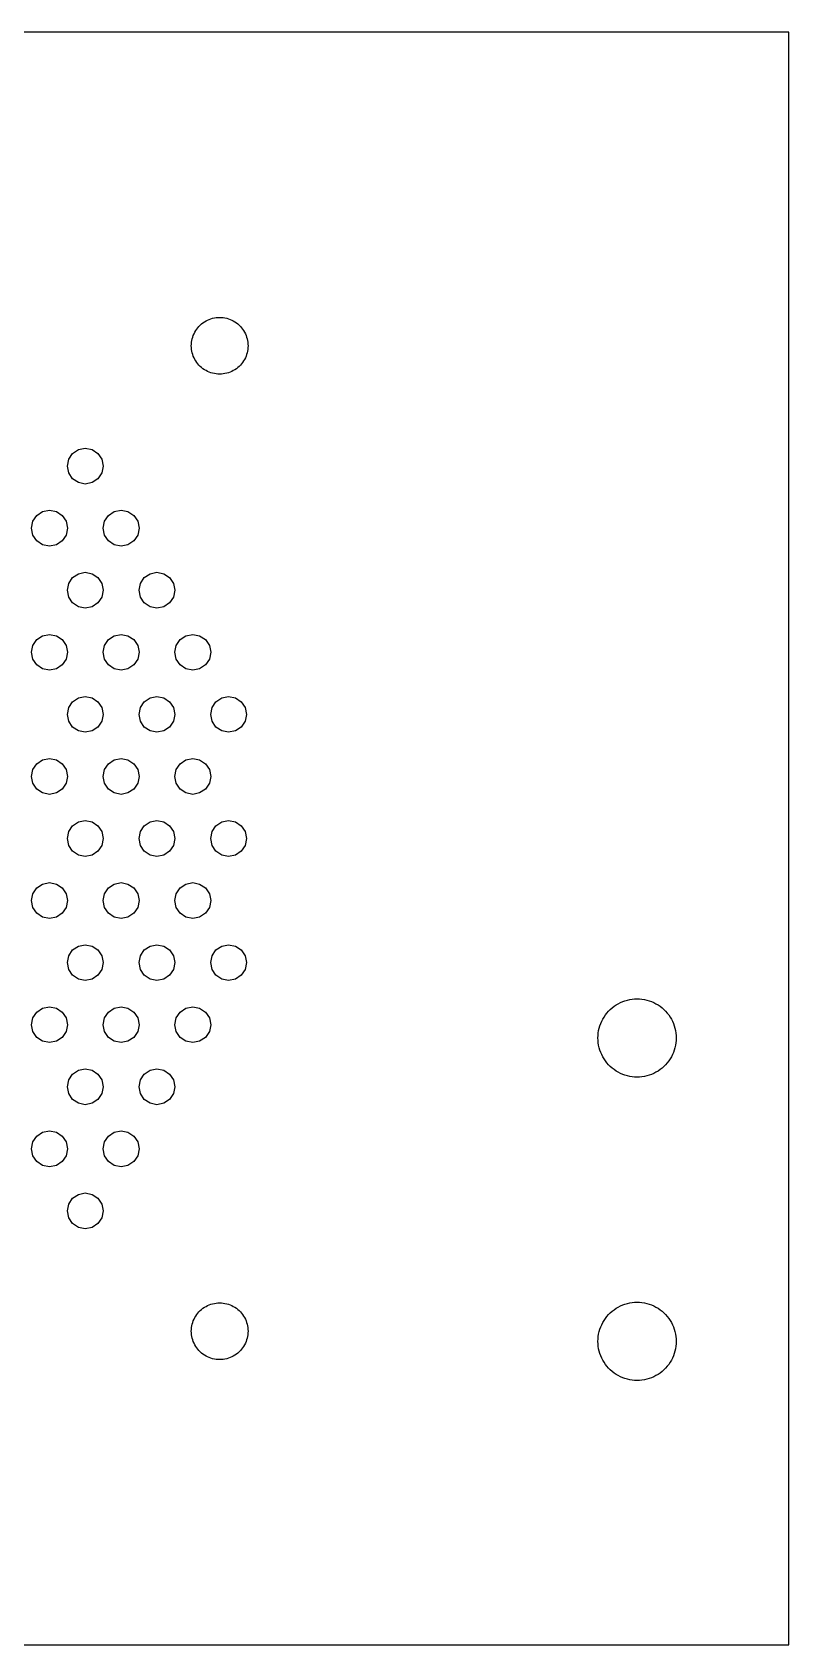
# Model space of a CAD drawing. Extents: x -89 to 272, y -68 to 68.
# Drawn here: x 208.4 to 271.7, y -67.5 to 67.5 of the extents above; entities that cross this region are included whole.
import ezdxf

# ---------------------------------------------------------------- set-up
doc = ezdxf.new("R2010")
doc.units = 0
doc.layers.get('0').update_dxf_attribs({"color": 1})

msp = doc.modelspace()

# ---------------------------------------------------------------- linework, layer by layer
at = {"color": 1}
for p, q in [((271.7, 67.5), (93.9, 67.5)), ((271.7, -67.5), (271.7, 67.5)), ((222.654, 43.1714), (222.777, 43.2553)), ((222.777, 43.2553), (222.906, 43.3312)), ((222.906, 43.3312), (223.039, 43.399)), ((223.039, 43.399), (223.176, 43.4582)), ((223.176, 43.4582), (223.316, 43.5088)), ((223.316, 43.5088), (223.459, 43.5504)), ((223.459, 43.5504), (223.605, 43.5829)), ((223.605, 43.5829), (223.752, 43.6063)), ((223.752, 43.6063), (223.901, 43.6203)), ((223.901, 43.6203), (224.05, 43.625)), ((224.05, 43.625), (224.199, 43.6203)), ((224.199, 43.6203), (224.348, 43.6063)), ((224.348, 43.6063), (224.495, 43.5829)), ((224.495, 43.5829), (224.641, 43.5504)), ((224.641, 43.5504), (224.784, 43.5088)), ((224.784, 43.5088), (224.924, 43.4582)), ((224.924, 43.4582), (225.061, 43.399)), ((225.061, 43.399), (225.194, 43.3312)), ((225.194, 43.3312), (225.323, 43.2553)), ((225.323, 43.2553), (225.446, 43.1714)), ((221.75, 41.8406), (221.791, 41.9839)), ((221.791, 41.9839), (221.842, 42.1243)), ((221.842, 42.1243), (221.901, 42.2612)), ((221.901, 42.2612), (221.969, 42.3941)), ((221.969, 42.3941), (222.045, 42.5226)), ((222.045, 42.5226), (222.129, 42.646)), ((222.129, 42.646), (222.22, 42.7639)), ((222.22, 42.7639), (222.319, 42.8758)), ((222.319, 42.8758), (222.424, 42.9813)), ((222.424, 42.9813), (222.536, 43.08)), ((222.536, 43.08), (222.654, 43.1714)), ((225.446, 43.1714), (225.564, 43.08)), ((225.564, 43.08), (225.676, 42.9813)), ((225.676, 42.9813), (225.781, 42.8758)), ((225.781, 42.8758), (225.88, 42.7639)), ((225.88, 42.7639), (225.971, 42.646)), ((225.971, 42.646), (226.055, 42.5226)), ((226.055, 42.5226), (226.131, 42.3941)), ((226.131, 42.3941), (226.199, 42.2612)), ((226.199, 42.2612), (226.258, 42.1243)), ((226.258, 42.1243), (226.309, 41.9839)), ((226.309, 41.9839), (226.35, 41.8406)), ((221.675, 41.25), (221.68, 41.3991)), ((221.68, 41.1009), (221.675, 41.25)), ((221.68, 41.3991), (221.694, 41.5477)), ((221.694, 40.9523), (221.68, 41.1009)), ((221.694, 41.5477), (221.717, 41.695)), ((221.717, 40.805), (221.694, 40.9523)), ((221.717, 41.695), (221.75, 41.8406)), ((221.75, 40.6593), (221.717, 40.805)), ((221.791, 40.5161), (221.75, 40.6593)), ((221.842, 40.3757), (221.791, 40.5161)), ((226.309, 40.5161), (226.258, 40.3757)), ((226.35, 40.6593), (226.309, 40.5161)), ((226.35, 41.8406), (226.383, 41.695)), ((226.383, 40.805), (226.35, 40.6593)), ((226.383, 41.695), (226.406, 41.5477)), ((226.406, 40.9523), (226.383, 40.805)), ((226.406, 41.5477), (226.42, 41.3991)), ((226.42, 41.1009), (226.406, 40.9523)), ((226.42, 41.3991), (226.425, 41.25)), ((226.425, 41.25), (226.42, 41.1009)), ((221.901, 40.2388), (221.842, 40.3757)), ((221.969, 40.1058), (221.901, 40.2388)), ((222.045, 39.9774), (221.969, 40.1058)), ((222.129, 39.854), (222.045, 39.9774)), ((222.22, 39.7361), (222.129, 39.854)), ((222.319, 39.6242), (222.22, 39.7361)), ((222.424, 39.5187), (222.319, 39.6242)), ((222.536, 39.42), (222.424, 39.5187)), ((222.654, 39.3286), (222.536, 39.42)), ((222.777, 39.2447), (222.654, 39.3286)), ((222.906, 39.1688), (222.777, 39.2447)), ((223.039, 39.101), (222.906, 39.1688)), ((225.194, 39.1688), (225.061, 39.101)), ((225.323, 39.2447), (225.194, 39.1688)), ((225.446, 39.3286), (225.323, 39.2447)), ((225.564, 39.42), (225.446, 39.3286)), ((225.676, 39.5187), (225.564, 39.42)), ((225.781, 39.6242), (225.676, 39.5187)), ((225.88, 39.7361), (225.781, 39.6242)), ((225.971, 39.854), (225.88, 39.7361)), ((226.055, 39.9774), (225.971, 39.854)), ((226.131, 40.1058), (226.055, 39.9774)), ((226.199, 40.2388), (226.131, 40.1058)), ((226.258, 40.3757), (226.199, 40.2388)), ((223.176, 39.0418), (223.039, 39.101)), ((223.316, 38.9912), (223.176, 39.0418)), ((223.459, 38.9496), (223.316, 38.9912)), ((223.605, 38.9171), (223.459, 38.9496)), ((223.752, 38.8937), (223.605, 38.9171)), ((223.901, 38.8797), (223.752, 38.8937)), ((224.05, 38.875), (223.901, 38.8797)), ((224.199, 38.8797), (224.05, 38.875)), ((224.348, 38.8937), (224.199, 38.8797)), ((224.495, 38.9171), (224.348, 38.8937)), ((224.641, 38.9496), (224.495, 38.9171)), ((224.784, 38.9912), (224.641, 38.9496)), ((224.924, 39.0418), (224.784, 38.9912)), ((225.061, 39.101), (224.924, 39.0418)), ((211.739, 32.2376), (212.226, 32.5627)), ((212.226, 32.5627), (212.8, 32.6769)), ((212.8, 32.6769), (213.374, 32.5627)), ((213.374, 32.5627), (213.861, 32.2376)), ((211.3, 31.1769), (211.414, 31.7509)), ((211.414, 30.6029), (211.3, 31.1769)), ((211.414, 31.7509), (211.739, 32.2376)), ((213.861, 32.2376), (214.186, 31.7509)), ((214.186, 31.7509), (214.3, 31.1769)), ((214.3, 31.1769), (214.186, 30.6029)), ((211.739, 30.1162), (211.414, 30.6029)), ((212.226, 29.7911), (211.739, 30.1162)), ((212.8, 29.6769), (212.226, 29.7911)), ((213.374, 29.7911), (212.8, 29.6769)), ((213.861, 30.1162), (213.374, 29.7911)), ((214.186, 30.6029), (213.861, 30.1162)), ((208.414, 26.5548), (208.739, 27.0414)), ((208.739, 27.0414), (209.226, 27.3666)), ((209.226, 27.3666), (209.8, 27.4808)), ((209.8, 27.4808), (210.374, 27.3666)), ((210.374, 27.3666), (210.861, 27.0414)), ((210.861, 27.0414), (211.186, 26.5548)), ((214.414, 26.5548), (214.739, 27.0414)), ((214.739, 27.0414), (215.226, 27.3666)), ((215.226, 27.3666), (215.8, 27.4808)), ((215.8, 27.4808), (216.374, 27.3666)), ((216.374, 27.3666), (216.861, 27.0414)), ((216.861, 27.0414), (217.186, 26.5548)), ((208.3, 25.9808), (208.414, 26.5548)), ((208.414, 25.4067), (208.3, 25.9808)), ((211.186, 26.5548), (211.3, 25.9808)), ((211.3, 25.9808), (211.186, 25.4067)), ((214.3, 25.9808), (214.414, 26.5548)), ((214.414, 25.4067), (214.3, 25.9808)), ((217.186, 26.5548), (217.3, 25.9808)), ((217.3, 25.9808), (217.186, 25.4067)), ((208.739, 24.9201), (208.414, 25.4067)), ((209.226, 24.5949), (208.739, 24.9201)), ((209.8, 24.4808), (209.226, 24.5949)), ((210.374, 24.5949), (209.8, 24.4808)), ((210.861, 24.9201), (210.374, 24.5949)), ((211.186, 25.4067), (210.861, 24.9201)), ((214.739, 24.9201), (214.414, 25.4067)), ((215.226, 24.5949), (214.739, 24.9201)), ((215.8, 24.4808), (215.226, 24.5949)), ((216.374, 24.5949), (215.8, 24.4808)), ((216.861, 24.9201), (216.374, 24.5949)), ((217.186, 25.4067), (216.861, 24.9201)), ((211.414, 21.3586), (211.739, 21.8453)), ((211.739, 21.8453), (212.226, 22.1704)), ((212.226, 22.1704), (212.8, 22.2846)), ((212.8, 22.2846), (213.374, 22.1704)), ((213.374, 22.1704), (213.861, 21.8453)), ((213.861, 21.8453), (214.186, 21.3586)), ((217.414, 21.3586), (217.739, 21.8453)), ((217.739, 21.8453), (218.226, 22.1704)), ((218.226, 22.1704), (218.8, 22.2846)), ((218.8, 22.2846), (219.374, 22.1704)), ((219.374, 22.1704), (219.861, 21.8453)), ((219.861, 21.8453), (220.186, 21.3586)), ((211.3, 20.7846), (211.414, 21.3586)), ((211.414, 20.2106), (211.3, 20.7846)), ((214.186, 21.3586), (214.3, 20.7846)), ((214.3, 20.7846), (214.186, 20.2106)), ((217.3, 20.7846), (217.414, 21.3586)), ((217.414, 20.2106), (217.3, 20.7846)), ((220.186, 21.3586), (220.3, 20.7846)), ((220.3, 20.7846), (220.186, 20.2106)), ((211.739, 19.7239), (211.414, 20.2106)), ((212.226, 19.3988), (211.739, 19.7239)), ((212.8, 19.2846), (212.226, 19.3988)), ((213.374, 19.3988), (212.8, 19.2846)), ((213.861, 19.7239), (213.374, 19.3988)), ((214.186, 20.2106), (213.861, 19.7239)), ((217.739, 19.7239), (217.414, 20.2106)), ((218.226, 19.3988), (217.739, 19.7239)), ((218.8, 19.2846), (218.226, 19.3988)), ((219.374, 19.3988), (218.8, 19.2846)), ((219.861, 19.7239), (219.374, 19.3988)), ((220.186, 20.2106), (219.861, 19.7239)), ((208.414, 16.1625), (208.739, 16.6491)), ((208.739, 16.6491), (209.226, 16.9743)), ((209.226, 16.9743), (209.8, 17.0885)), ((209.8, 17.0885), (210.374, 16.9743)), ((210.374, 16.9743), (210.861, 16.6491)), ((210.861, 16.6491), (211.186, 16.1625)), ((214.414, 16.1625), (214.739, 16.6491)), ((214.739, 16.6491), (215.226, 16.9743)), ((215.226, 16.9743), (215.8, 17.0885)), ((215.8, 17.0885), (216.374, 16.9743)), ((216.374, 16.9743), (216.861, 16.6491)), ((216.861, 16.6491), (217.186, 16.1625)), ((220.414, 16.1625), (220.739, 16.6491)), ((220.739, 16.6491), (221.226, 16.9743)), ((221.226, 16.9743), (221.8, 17.0885)), ((221.8, 17.0885), (222.374, 16.9743)), ((222.374, 16.9743), (222.861, 16.6491)), ((222.861, 16.6491), (223.186, 16.1625)), ((208.3, 15.5885), (208.414, 16.1625)), ((208.414, 15.0144), (208.3, 15.5885)), ((208.739, 14.5278), (208.414, 15.0144)), ((211.186, 15.0144), (210.861, 14.5278)), ((211.186, 16.1625), (211.3, 15.5885)), ((211.3, 15.5885), (211.186, 15.0144)), ((214.3, 15.5885), (214.414, 16.1625)), ((214.414, 15.0144), (214.3, 15.5885)), ((214.739, 14.5278), (214.414, 15.0144)), ((217.186, 15.0144), (216.861, 14.5278)), ((217.186, 16.1625), (217.3, 15.5885)), ((217.3, 15.5885), (217.186, 15.0144)), ((220.3, 15.5885), (220.414, 16.1625)), ((220.414, 15.0144), (220.3, 15.5885)), ((220.739, 14.5278), (220.414, 15.0144)), ((223.186, 15.0144), (222.861, 14.5278)), ((223.186, 16.1625), (223.3, 15.5885)), ((223.3, 15.5885), (223.186, 15.0144)), ((209.226, 14.2026), (208.739, 14.5278)), ((209.8, 14.0885), (209.226, 14.2026)), ((210.374, 14.2026), (209.8, 14.0885)), ((210.861, 14.5278), (210.374, 14.2026)), ((215.226, 14.2026), (214.739, 14.5278)), ((215.8, 14.0885), (215.226, 14.2026)), ((216.374, 14.2026), (215.8, 14.0885)), ((216.861, 14.5278), (216.374, 14.2026)), ((221.226, 14.2026), (220.739, 14.5278)), ((221.8, 14.0885), (221.226, 14.2026)), ((222.374, 14.2026), (221.8, 14.0885)), ((222.861, 14.5278), (222.374, 14.2026)), ((211.3, 10.3923), (211.414, 10.9663)), ((211.414, 10.9663), (211.739, 11.453)), ((211.739, 11.453), (212.226, 11.7781)), ((212.226, 11.7781), (212.8, 11.8923)), ((212.8, 11.8923), (213.374, 11.7781)), ((213.374, 11.7781), (213.861, 11.453)), ((213.861, 11.453), (214.186, 10.9663)), ((214.186, 10.9663), (214.3, 10.3923)), ((217.3, 10.3923), (217.414, 10.9663)), ((217.414, 10.9663), (217.739, 11.453)), ((217.739, 11.453), (218.226, 11.7781)), ((218.226, 11.7781), (218.8, 11.8923)), ((218.8, 11.8923), (219.374, 11.7781)), ((219.374, 11.7781), (219.861, 11.453)), ((219.861, 11.453), (220.186, 10.9663)), ((220.186, 10.9663), (220.3, 10.3923)), ((223.3, 10.3923), (223.414, 10.9663)), ((223.414, 10.9663), (223.739, 11.453)), ((223.739, 11.453), (224.226, 11.7781)), ((224.226, 11.7781), (224.8, 11.8923)), ((224.8, 11.8923), (225.374, 11.7781)), ((225.374, 11.7781), (225.861, 11.453)), ((225.861, 11.453), (226.186, 10.9663)), ((226.186, 10.9663), (226.3, 10.3923)), ((211.414, 9.81827), (211.3, 10.3923)), ((211.739, 9.33163), (211.414, 9.81827)), ((214.186, 9.81827), (213.861, 9.33163)), ((214.3, 10.3923), (214.186, 9.81827)), ((217.414, 9.81827), (217.3, 10.3923)), ((217.739, 9.33163), (217.414, 9.81827)), ((220.186, 9.81827), (219.861, 9.33163)), ((220.3, 10.3923), (220.186, 9.81827)), ((223.414, 9.81827), (223.3, 10.3923)), ((223.739, 9.33163), (223.414, 9.81827)), ((226.186, 9.81827), (225.861, 9.33163)), ((226.3, 10.3923), (226.186, 9.81827)), ((212.226, 9.00648), (211.739, 9.33163)), ((212.8, 8.8923), (212.226, 9.00648)), ((213.374, 9.00648), (212.8, 8.8923)), ((213.861, 9.33163), (213.374, 9.00648)), ((218.226, 9.00648), (217.739, 9.33163)), ((218.8, 8.8923), (218.226, 9.00648)), ((219.374, 9.00648), (218.8, 8.8923)), ((219.861, 9.33163), (219.374, 9.00648)), ((224.226, 9.00648), (223.739, 9.33163)), ((224.8, 8.8923), (224.226, 9.00648)), ((225.374, 9.00648), (224.8, 8.8923)), ((225.861, 9.33163), (225.374, 9.00648)), ((208.3, 5.19615), (208.414, 5.77017)), ((208.414, 5.77017), (208.739, 6.25681)), ((208.739, 6.25681), (209.226, 6.58197)), ((209.226, 6.58197), (209.8, 6.69615)), ((209.8, 6.69615), (210.374, 6.58197)), ((210.374, 6.58197), (210.861, 6.25681)), ((210.861, 6.25681), (211.186, 5.77017)), ((211.186, 5.77017), (211.3, 5.19615)), ((214.3, 5.19615), (214.414, 5.77017)), ((214.414, 5.77017), (214.739, 6.25681)), ((214.739, 6.25681), (215.226, 6.58197)), ((215.226, 6.58197), (215.8, 6.69615)), ((215.8, 6.69615), (216.374, 6.58197)), ((216.374, 6.58197), (216.861, 6.25681)), ((216.861, 6.25681), (217.186, 5.77017)), ((217.186, 5.77017), (217.3, 5.19615)), ((220.3, 5.19615), (220.414, 5.77017)), ((220.414, 5.77017), (220.739, 6.25681)), ((220.739, 6.25681), (221.226, 6.58197)), ((221.226, 6.58197), (221.8, 6.69615)), ((221.8, 6.69615), (222.374, 6.58197)), ((222.374, 6.58197), (222.861, 6.25681)), ((222.861, 6.25681), (223.186, 5.77017)), ((223.186, 5.77017), (223.3, 5.19615)), ((208.414, 4.62212), (208.3, 5.19615)), ((208.739, 4.13548), (208.414, 4.62212)), ((209.226, 3.81032), (208.739, 4.13548)), ((210.861, 4.13548), (210.374, 3.81032)), ((211.186, 4.62212), (210.861, 4.13548)), ((211.3, 5.19615), (211.186, 4.62212)), ((214.414, 4.62212), (214.3, 5.19615)), ((214.739, 4.13548), (214.414, 4.62212)), ((215.226, 3.81032), (214.739, 4.13548)), ((216.861, 4.13548), (216.374, 3.81032)), ((217.186, 4.62212), (216.861, 4.13548)), ((217.3, 5.19615), (217.186, 4.62212)), ((220.414, 4.62212), (220.3, 5.19615)), ((220.739, 4.13548), (220.414, 4.62212)), ((221.226, 3.81032), (220.739, 4.13548)), ((222.861, 4.13548), (222.374, 3.81032)), ((223.186, 4.62212), (222.861, 4.13548)), ((223.3, 5.19615), (223.186, 4.62212)), ((209.8, 3.69615), (209.226, 3.81032)), ((210.374, 3.81032), (209.8, 3.69615)), ((215.8, 3.69615), (215.226, 3.81032)), ((216.374, 3.81032), (215.8, 3.69615)), ((221.8, 3.69615), (221.226, 3.81032)), ((222.374, 3.81032), (221.8, 3.69615)), ((211.739, 1.06065), (212.226, 1.38582)), ((212.226, 1.38582), (212.8, 1.5)), ((212.8, 1.5), (213.374, 1.38582)), ((213.374, 1.38582), (213.861, 1.06065)), ((217.739, 1.06065), (218.226, 1.38582)), ((218.226, 1.38582), (218.8, 1.5)), ((218.8, 1.5), (219.374, 1.38582)), ((219.374, 1.38582), (219.861, 1.06065)), ((223.739, 1.06065), (224.226, 1.38582)), ((224.226, 1.38582), (224.8, 1.5)), ((224.8, 1.5), (225.374, 1.38582)), ((225.374, 1.38582), (225.861, 1.06065)), ((211.3, 0), (211.414, 0.57402)), ((211.414, -0.57402), (211.3, 0)), ((211.414, 0.57402), (211.739, 1.06065)), ((213.861, 1.06065), (214.186, 0.57402)), ((214.186, 0.57402), (214.3, 0)), ((214.3, 0), (214.186, -0.57402)), ((217.3, 0), (217.414, 0.57402)), ((217.414, -0.57402), (217.3, 0)), ((217.414, 0.57402), (217.739, 1.06065)), ((219.861, 1.06065), (220.186, 0.57402)), ((220.186, 0.57402), (220.3, 0)), ((220.3, 0), (220.186, -0.57402)), ((223.3, 0), (223.414, 0.57402)), ((223.414, -0.57402), (223.3, 0)), ((223.414, 0.57402), (223.739, 1.06065)), ((225.861, 1.06065), (226.186, 0.57402)), ((226.186, 0.57402), (226.3, 0)), ((226.3, 0), (226.186, -0.57402)), ((211.739, -1.06065), (211.414, -0.57402)), ((212.226, -1.38582), (211.739, -1.06065)), ((213.861, -1.06065), (213.374, -1.38582)), ((214.186, -0.57402), (213.861, -1.06065)), ((217.739, -1.06065), (217.414, -0.57402)), ((218.226, -1.38582), (217.739, -1.06065)), ((219.861, -1.06065), (219.374, -1.38582)), ((220.186, -0.57402), (219.861, -1.06065)), ((223.739, -1.06065), (223.414, -0.57402)), ((224.226, -1.38582), (223.739, -1.06065)), ((225.861, -1.06065), (225.374, -1.38582)), ((226.186, -0.57402), (225.861, -1.06065)), ((212.8, -1.5), (212.226, -1.38582)), ((213.374, -1.38582), (212.8, -1.5)), ((218.8, -1.5), (218.226, -1.38582)), ((219.374, -1.38582), (218.8, -1.5)), ((224.8, -1.5), (224.226, -1.38582)), ((225.374, -1.38582), (224.8, -1.5)), ((208.739, -4.13548), (209.226, -3.81032)), ((209.226, -3.81032), (209.8, -3.69615)), ((209.8, -3.69615), (210.374, -3.81032)), ((210.374, -3.81032), (210.861, -4.13548)), ((214.739, -4.13548), (215.226, -3.81032)), ((215.226, -3.81032), (215.8, -3.69615)), ((215.8, -3.69615), (216.374, -3.81032)), ((216.374, -3.81032), (216.861, -4.13548)), ((220.739, -4.13548), (221.226, -3.81032)), ((221.226, -3.81032), (221.8, -3.69615)), ((221.8, -3.69615), (222.374, -3.81032)), ((222.374, -3.81032), (222.861, -4.13548)), ((208.3, -5.19615), (208.414, -4.62212)), ((208.414, -5.77017), (208.3, -5.19615)), ((208.414, -4.62212), (208.739, -4.13548)), ((210.861, -4.13548), (211.186, -4.62212)), ((211.186, -4.62212), (211.3, -5.19615)), ((211.3, -5.19615), (211.186, -5.77017)), ((214.3, -5.19615), (214.414, -4.62212)), ((214.414, -5.77017), (214.3, -5.19615)), ((214.414, -4.62212), (214.739, -4.13548)), ((216.861, -4.13548), (217.186, -4.62212)), ((217.186, -4.62212), (217.3, -5.19615)), ((217.3, -5.19615), (217.186, -5.77017)), ((220.3, -5.19615), (220.414, -4.62212)), ((220.414, -5.77017), (220.3, -5.19615)), ((220.414, -4.62212), (220.739, -4.13548)), ((222.861, -4.13548), (223.186, -4.62212)), ((223.186, -4.62212), (223.3, -5.19615)), ((223.3, -5.19615), (223.186, -5.77017)), ((208.739, -6.25681), (208.414, -5.77017)), ((209.226, -6.58197), (208.739, -6.25681)), ((209.8, -6.69615), (209.226, -6.58197)), ((210.374, -6.58197), (209.8, -6.69615)), ((210.861, -6.25681), (210.374, -6.58197)), ((211.186, -5.77017), (210.861, -6.25681)), ((214.739, -6.25681), (214.414, -5.77017)), ((215.226, -6.58197), (214.739, -6.25681)), ((215.8, -6.69615), (215.226, -6.58197)), ((216.374, -6.58197), (215.8, -6.69615)), ((216.861, -6.25681), (216.374, -6.58197)), ((217.186, -5.77017), (216.861, -6.25681)), ((220.739, -6.25681), (220.414, -5.77017)), ((221.226, -6.58197), (220.739, -6.25681)), ((221.8, -6.69615), (221.226, -6.58197)), ((222.374, -6.58197), (221.8, -6.69615)), ((222.861, -6.25681), (222.374, -6.58197)), ((223.186, -5.77017), (222.861, -6.25681)), ((211.414, -9.81827), (211.739, -9.33163)), ((211.739, -9.33163), (212.226, -9.00648)), ((212.226, -9.00648), (212.8, -8.8923)), ((212.8, -8.8923), (213.374, -9.00648)), ((213.374, -9.00648), (213.861, -9.33163)), ((213.861, -9.33163), (214.186, -9.81827)), ((217.414, -9.81827), (217.739, -9.33163)), ((217.739, -9.33163), (218.226, -9.00648)), ((218.226, -9.00648), (218.8, -8.8923)), ((218.8, -8.8923), (219.374, -9.00648)), ((219.374, -9.00648), (219.861, -9.33163)), ((219.861, -9.33163), (220.186, -9.81827)), ((223.414, -9.81827), (223.739, -9.33163)), ((223.739, -9.33163), (224.226, -9.00648)), ((224.226, -9.00648), (224.8, -8.8923)), ((224.8, -8.8923), (225.374, -9.00648)), ((225.374, -9.00648), (225.861, -9.33163)), ((225.861, -9.33163), (226.186, -9.81827)), ((211.3, -10.3923), (211.414, -9.81827)), ((211.414, -10.9663), (211.3, -10.3923)), ((214.186, -9.81827), (214.3, -10.3923)), ((214.3, -10.3923), (214.186, -10.9663)), ((217.3, -10.3923), (217.414, -9.81827)), ((217.414, -10.9663), (217.3, -10.3923)), ((220.186, -9.81827), (220.3, -10.3923)), ((220.3, -10.3923), (220.186, -10.9663)), ((223.3, -10.3923), (223.414, -9.81827)), ((223.414, -10.9663), (223.3, -10.3923)), ((226.186, -9.81827), (226.3, -10.3923)), ((226.3, -10.3923), (226.186, -10.9663)), ((211.739, -11.453), (211.414, -10.9663)), ((212.226, -11.7781), (211.739, -11.453)), ((212.8, -11.8923), (212.226, -11.7781)), ((213.374, -11.7781), (212.8, -11.8923)), ((213.861, -11.453), (213.374, -11.7781)), ((214.186, -10.9663), (213.861, -11.453)), ((217.739, -11.453), (217.414, -10.9663)), ((218.226, -11.7781), (217.739, -11.453)), ((218.8, -11.8923), (218.226, -11.7781)), ((219.374, -11.7781), (218.8, -11.8923)), ((219.861, -11.453), (219.374, -11.7781)), ((220.186, -10.9663), (219.861, -11.453)), ((223.739, -11.453), (223.414, -10.9663)), ((224.226, -11.7781), (223.739, -11.453)), ((224.8, -11.8923), (224.226, -11.7781)), ((225.374, -11.7781), (224.8, -11.8923)), ((225.861, -11.453), (225.374, -11.7781)), ((226.186, -10.9663), (225.861, -11.453)), ((258.186, -13.5279), (258.386, -13.483)), ((258.386, -13.483), (258.59, -13.4508)), ((258.59, -13.4508), (258.794, -13.4315)), ((258.794, -13.4315), (259, -13.425)), ((259, -13.425), (259.206, -13.4315)), ((259.206, -13.4315), (259.41, -13.4508)), ((259.41, -13.4508), (259.614, -13.483)), ((259.614, -13.483), (259.814, -13.5279)), ((208.414, -15.0144), (208.739, -14.5278)), ((208.739, -14.5278), (209.226, -14.2026)), ((209.226, -14.2026), (209.8, -14.0885)), ((209.8, -14.0885), (210.374, -14.2026)), ((210.374, -14.2026), (210.861, -14.5278)), ((210.861, -14.5278), (211.186, -15.0144)), ((214.414, -15.0144), (214.739, -14.5278)), ((214.739, -14.5278), (215.226, -14.2026)), ((215.226, -14.2026), (215.8, -14.0885)), ((215.8, -14.0885), (216.374, -14.2026)), ((216.374, -14.2026), (216.861, -14.5278)), ((216.861, -14.5278), (217.186, -15.0144)), ((220.414, -15.0144), (220.739, -14.5278)), ((220.739, -14.5278), (221.226, -14.2026)), ((221.226, -14.2026), (221.8, -14.0885)), ((221.8, -14.0885), (222.374, -14.2026)), ((222.374, -14.2026), (222.861, -14.5278)), ((222.861, -14.5278), (223.186, -15.0144)), ((256.235, -14.9452), (256.35, -14.775)), ((256.35, -14.775), (256.477, -14.6124)), ((256.477, -14.6124), (256.613, -14.4581)), ((256.613, -14.4581), (256.758, -14.3126)), ((256.758, -14.3126), (256.912, -14.1766)), ((256.912, -14.1766), (257.075, -14.0505)), ((257.075, -14.0505), (257.245, -13.9348)), ((257.245, -13.9348), (257.422, -13.8301)), ((257.422, -13.8301), (257.606, -13.7367)), ((257.606, -13.7367), (257.794, -13.655)), ((257.794, -13.655), (257.988, -13.5853)), ((257.988, -13.5853), (258.186, -13.5279)), ((259.814, -13.5279), (260.012, -13.5853)), ((260.012, -13.5853), (260.206, -13.655)), ((260.206, -13.655), (260.394, -13.7367)), ((260.394, -13.7367), (260.578, -13.8301)), ((260.578, -13.8301), (260.755, -13.9348)), ((260.755, -13.9348), (260.925, -14.0505)), ((260.925, -14.0505), (261.088, -14.1766)), ((261.088, -14.1766), (261.242, -14.3126)), ((261.242, -14.3126), (261.387, -14.4581)), ((261.387, -14.4581), (261.523, -14.6124)), ((261.523, -14.6124), (261.65, -14.775)), ((261.65, -14.775), (261.765, -14.9452)), ((208.3, -15.5885), (208.414, -15.0144)), ((208.414, -16.1625), (208.3, -15.5885)), ((208.739, -16.6491), (208.414, -16.1625)), ((211.186, -16.1625), (210.861, -16.6491)), ((211.186, -15.0144), (211.3, -15.5885)), ((211.3, -15.5885), (211.186, -16.1625)), ((214.3, -15.5885), (214.414, -15.0144)), ((214.414, -16.1625), (214.3, -15.5885)), ((214.739, -16.6491), (214.414, -16.1625)), ((217.186, -16.1625), (216.861, -16.6491)), ((217.186, -15.0144), (217.3, -15.5885)), ((217.3, -15.5885), (217.186, -16.1625)), ((220.3, -15.5885), (220.414, -15.0144)), ((220.414, -16.1625), (220.3, -15.5885)), ((220.739, -16.6491), (220.414, -16.1625)), ((223.186, -16.1625), (222.861, -16.6491)), ((223.186, -15.0144), (223.3, -15.5885)), ((223.3, -15.5885), (223.186, -16.1625)), ((255.751, -16.2895), (255.783, -16.0863)), ((255.783, -16.0863), (255.828, -15.8855)), ((255.828, -15.8855), (255.885, -15.688)), ((255.885, -15.688), (255.955, -15.4944)), ((255.955, -15.4944), (256.037, -15.3056)), ((256.037, -15.3056), (256.13, -15.1223)), ((256.13, -15.1223), (256.235, -14.9452)), ((261.765, -14.9452), (261.87, -15.1223)), ((261.87, -15.1223), (261.963, -15.3056)), ((261.963, -15.3056), (262.045, -15.4944)), ((262.045, -15.4944), (262.115, -15.688)), ((262.115, -15.688), (262.172, -15.8855)), ((262.172, -15.8855), (262.217, -16.0863)), ((262.217, -16.0863), (262.249, -16.2895)), ((209.226, -16.9743), (208.739, -16.6491)), ((209.8, -17.0885), (209.226, -16.9743)), ((210.374, -16.9743), (209.8, -17.0885)), ((210.861, -16.6491), (210.374, -16.9743)), ((215.226, -16.9743), (214.739, -16.6491)), ((215.8, -17.0885), (215.226, -16.9743)), ((216.374, -16.9743), (215.8, -17.0885)), ((216.861, -16.6491), (216.374, -16.9743)), ((221.226, -16.9743), (220.739, -16.6491)), ((221.8, -17.0885), (221.226, -16.9743)), ((222.374, -16.9743), (221.8, -17.0885)), ((222.861, -16.6491), (222.374, -16.9743)), ((255.725, -16.7), (255.731, -16.4944)), ((255.731, -16.9056), (255.725, -16.7)), ((255.731, -16.4944), (255.751, -16.2895)), ((255.751, -17.1105), (255.731, -16.9056)), ((255.783, -17.3137), (255.751, -17.1105)), ((255.828, -17.5145), (255.783, -17.3137)), ((255.885, -17.712), (255.828, -17.5145)), ((262.172, -17.5145), (262.115, -17.712)), ((262.217, -17.3137), (262.172, -17.5145)), ((262.249, -17.1105), (262.217, -17.3137)), ((262.249, -16.2895), (262.269, -16.4944)), ((262.269, -16.9056), (262.249, -17.1105)), ((262.269, -16.4944), (262.275, -16.7)), ((262.275, -16.7), (262.269, -16.9056)), ((255.955, -17.9056), (255.885, -17.712)), ((256.037, -18.0944), (255.955, -17.9056)), ((256.13, -18.2777), (256.037, -18.0944)), ((256.235, -18.4548), (256.13, -18.2777)), ((256.35, -18.625), (256.235, -18.4548)), ((256.477, -18.7876), (256.35, -18.625)), ((256.613, -18.9419), (256.477, -18.7876)), ((261.523, -18.7876), (261.387, -18.9419)), ((261.65, -18.625), (261.523, -18.7876)), ((261.765, -18.4548), (261.65, -18.625)), ((261.87, -18.2777), (261.765, -18.4548)), ((261.963, -18.0944), (261.87, -18.2777)), ((262.045, -17.9056), (261.963, -18.0944)), ((262.115, -17.712), (262.045, -17.9056)), ((211.3, -20.7846), (211.414, -20.2106)), ((211.414, -20.2106), (211.739, -19.7239)), ((211.739, -19.7239), (212.226, -19.3988)), ((212.226, -19.3988), (212.8, -19.2846)), ((212.8, -19.2846), (213.374, -19.3988)), ((213.374, -19.3988), (213.861, -19.7239)), ((213.861, -19.7239), (214.186, -20.2106)), ((214.186, -20.2106), (214.3, -20.7846)), ((217.3, -20.7846), (217.414, -20.2106)), ((217.414, -20.2106), (217.739, -19.7239)), ((217.739, -19.7239), (218.226, -19.3988)), ((218.226, -19.3988), (218.8, -19.2846)), ((218.8, -19.2846), (219.374, -19.3988)), ((219.374, -19.3988), (219.861, -19.7239)), ((219.861, -19.7239), (220.186, -20.2106)), ((220.186, -20.2106), (220.3, -20.7846)), ((256.758, -19.0874), (256.613, -18.9419)), ((256.912, -19.2234), (256.758, -19.0874)), ((257.075, -19.3495), (256.912, -19.2234)), ((257.245, -19.4652), (257.075, -19.3495)), ((257.422, -19.5699), (257.245, -19.4652)), ((257.606, -19.6633), (257.422, -19.5699)), ((257.794, -19.745), (257.606, -19.6633)), ((257.988, -19.8147), (257.794, -19.745)), ((258.186, -19.8721), (257.988, -19.8147)), ((258.386, -19.917), (258.186, -19.8721)), ((258.59, -19.9492), (258.386, -19.917)), ((258.794, -19.9685), (258.59, -19.9492)), ((259, -19.975), (258.794, -19.9685)), ((259.206, -19.9685), (259, -19.975)), ((259.41, -19.9492), (259.206, -19.9685)), ((259.614, -19.917), (259.41, -19.9492)), ((259.814, -19.8721), (259.614, -19.917)), ((260.012, -19.8147), (259.814, -19.8721)), ((260.206, -19.745), (260.012, -19.8147)), ((260.394, -19.6633), (260.206, -19.745)), ((260.578, -19.5699), (260.394, -19.6633)), ((260.755, -19.4652), (260.578, -19.5699)), ((260.925, -19.3495), (260.755, -19.4652)), ((261.088, -19.2234), (260.925, -19.3495)), ((261.242, -19.0874), (261.088, -19.2234)), ((261.387, -18.9419), (261.242, -19.0874)), ((211.414, -21.3586), (211.3, -20.7846)), ((211.739, -21.8453), (211.414, -21.3586)), ((214.186, -21.3586), (213.861, -21.8453)), ((214.3, -20.7846), (214.186, -21.3586)), ((217.414, -21.3586), (217.3, -20.7846)), ((217.739, -21.8453), (217.414, -21.3586)), ((220.186, -21.3586), (219.861, -21.8453)), ((220.3, -20.7846), (220.186, -21.3586)), ((212.226, -22.1704), (211.739, -21.8453)), ((212.8, -22.2846), (212.226, -22.1704)), ((213.374, -22.1704), (212.8, -22.2846)), ((213.861, -21.8453), (213.374, -22.1704)), ((218.226, -22.1704), (217.739, -21.8453)), ((218.8, -22.2846), (218.226, -22.1704)), ((219.374, -22.1704), (218.8, -22.2846)), ((219.861, -21.8453), (219.374, -22.1704)), ((208.3, -25.9808), (208.414, -25.4067)), ((208.414, -25.4067), (208.739, -24.9201)), ((208.739, -24.9201), (209.226, -24.5949)), ((209.226, -24.5949), (209.8, -24.4808)), ((209.8, -24.4808), (210.374, -24.5949)), ((210.374, -24.5949), (210.861, -24.9201)), ((210.861, -24.9201), (211.186, -25.4067)), ((211.186, -25.4067), (211.3, -25.9808)), ((214.3, -25.9808), (214.414, -25.4067)), ((214.414, -25.4067), (214.739, -24.9201)), ((214.739, -24.9201), (215.226, -24.5949)), ((215.226, -24.5949), (215.8, -24.4808)), ((215.8, -24.4808), (216.374, -24.5949)), ((216.374, -24.5949), (216.861, -24.9201)), ((216.861, -24.9201), (217.186, -25.4067)), ((217.186, -25.4067), (217.3, -25.9808)), ((208.414, -26.5548), (208.3, -25.9808)), ((208.739, -27.0414), (208.414, -26.5548)), ((211.186, -26.5548), (210.861, -27.0414)), ((211.3, -25.9808), (211.186, -26.5548)), ((214.414, -26.5548), (214.3, -25.9808)), ((214.739, -27.0414), (214.414, -26.5548)), ((217.186, -26.5548), (216.861, -27.0414)), ((217.3, -25.9808), (217.186, -26.5548)), ((209.226, -27.3666), (208.739, -27.0414)), ((209.8, -27.4808), (209.226, -27.3666)), ((210.374, -27.3666), (209.8, -27.4808)), ((210.861, -27.0414), (210.374, -27.3666)), ((215.226, -27.3666), (214.739, -27.0414)), ((215.8, -27.4808), (215.226, -27.3666)), ((216.374, -27.3666), (215.8, -27.4808)), ((216.861, -27.0414), (216.374, -27.3666)), ((212.226, -29.7911), (212.8, -29.6769)), ((212.8, -29.6769), (213.374, -29.7911)), ((211.3, -31.1769), (211.414, -30.6029)), ((211.414, -30.6029), (211.739, -30.1162)), ((211.739, -30.1162), (212.226, -29.7911)), ((213.374, -29.7911), (213.861, -30.1162)), ((213.861, -30.1162), (214.186, -30.6029)), ((214.186, -30.6029), (214.3, -31.1769)), ((211.414, -31.7509), (211.3, -31.1769)), ((211.739, -32.2376), (211.414, -31.7509)), ((212.226, -32.5627), (211.739, -32.2376)), ((213.861, -32.2376), (213.374, -32.5627)), ((214.186, -31.7509), (213.861, -32.2376)), ((214.3, -31.1769), (214.186, -31.7509)), ((212.8, -32.6769), (212.226, -32.5627)), ((213.374, -32.5627), (212.8, -32.6769)), ((222.906, -39.1688), (223.039, -39.101)), ((223.039, -39.101), (223.176, -39.0418)), ((223.176, -39.0418), (223.316, -38.9912)), ((223.316, -38.9912), (223.459, -38.9496)), ((223.459, -38.9496), (223.605, -38.9171)), ((223.605, -38.9171), (223.752, -38.8937)), ((223.752, -38.8937), (223.901, -38.8797)), ((223.901, -38.8797), (224.05, -38.875)), ((224.05, -38.875), (224.199, -38.8797)), ((224.199, -38.8797), (224.348, -38.8937)), ((224.348, -38.8937), (224.495, -38.9171)), ((224.495, -38.9171), (224.641, -38.9496)), ((224.641, -38.9496), (224.784, -38.9912)), ((224.784, -38.9912), (224.924, -39.0418)), ((224.924, -39.0418), (225.061, -39.101)), ((225.061, -39.101), (225.194, -39.1688)), ((257.422, -39.2301), (257.606, -39.1367)), ((257.606, -39.1367), (257.794, -39.055)), ((257.794, -39.055), (257.988, -38.9853)), ((257.988, -38.9853), (258.186, -38.9279)), ((258.186, -38.9279), (258.386, -38.883)), ((258.386, -38.883), (258.59, -38.8508)), ((258.59, -38.8508), (258.794, -38.8315)), ((258.794, -38.8315), (259, -38.825)), ((259, -38.825), (259.206, -38.8315)), ((259.206, -38.8315), (259.41, -38.8508)), ((259.41, -38.8508), (259.614, -38.883)), ((259.614, -38.883), (259.814, -38.9279)), ((259.814, -38.9279), (260.012, -38.9853)), ((260.012, -38.9853), (260.206, -39.055)), ((260.206, -39.055), (260.394, -39.1367)), ((260.394, -39.1367), (260.578, -39.2301)), ((221.791, -40.5161), (221.842, -40.3757)), ((221.842, -40.3757), (221.901, -40.2388)), ((221.901, -40.2388), (221.969, -40.1058)), ((221.969, -40.1058), (222.045, -39.9774)), ((222.045, -39.9774), (222.129, -39.854)), ((222.129, -39.854), (222.22, -39.7361)), ((222.22, -39.7361), (222.319, -39.6242)), ((222.319, -39.6242), (222.424, -39.5187)), ((222.424, -39.5187), (222.536, -39.42)), ((222.536, -39.42), (222.654, -39.3286)), ((222.654, -39.3286), (222.777, -39.2447)), ((222.777, -39.2447), (222.906, -39.1688)), ((225.194, -39.1688), (225.323, -39.2447)), ((225.323, -39.2447), (225.446, -39.3286)), ((225.446, -39.3286), (225.564, -39.42)), ((225.564, -39.42), (225.676, -39.5187)), ((225.676, -39.5187), (225.781, -39.6242)), ((225.781, -39.6242), (225.88, -39.7361)), ((225.88, -39.7361), (225.971, -39.854)), ((225.971, -39.854), (226.055, -39.9774)), ((226.055, -39.9774), (226.131, -40.1058)), ((226.131, -40.1058), (226.199, -40.2388)), ((226.199, -40.2388), (226.258, -40.3757)), ((226.258, -40.3757), (226.309, -40.5161)), ((256.13, -40.5222), (256.235, -40.3452)), ((256.235, -40.3452), (256.35, -40.175)), ((256.35, -40.175), (256.477, -40.0124)), ((256.477, -40.0124), (256.613, -39.8581)), ((256.613, -39.8581), (256.758, -39.7126)), ((256.758, -39.7126), (256.912, -39.5766)), ((256.912, -39.5766), (257.075, -39.4505)), ((257.075, -39.4505), (257.245, -39.3348)), ((257.245, -39.3348), (257.422, -39.2301)), ((260.578, -39.2301), (260.755, -39.3348)), ((260.755, -39.3348), (260.925, -39.4505)), ((260.925, -39.4505), (261.088, -39.5766)), ((261.088, -39.5766), (261.242, -39.7126)), ((261.242, -39.7126), (261.387, -39.8581)), ((261.387, -39.8581), (261.523, -40.0124)), ((261.523, -40.0124), (261.65, -40.175)), ((261.65, -40.175), (261.765, -40.3452)), ((261.765, -40.3452), (261.87, -40.5222)), ((221.675, -41.25), (221.68, -41.1009)), ((221.68, -41.3991), (221.675, -41.25)), ((221.68, -41.1009), (221.694, -40.9523)), ((221.694, -41.5477), (221.68, -41.3991)), ((221.694, -40.9523), (221.717, -40.805)), ((221.717, -41.695), (221.694, -41.5477)), ((221.717, -40.805), (221.75, -40.6593)), ((221.75, -41.8406), (221.717, -41.695)), ((221.75, -40.6593), (221.791, -40.5161)), ((221.791, -41.9839), (221.75, -41.8406)), ((226.309, -40.5161), (226.35, -40.6593)), ((226.35, -41.8406), (226.309, -41.9839)), ((226.35, -40.6593), (226.383, -40.805)), ((226.383, -41.695), (226.35, -41.8406)), ((226.383, -40.805), (226.406, -40.9523)), ((226.406, -41.5477), (226.383, -41.695)), ((226.406, -40.9523), (226.42, -41.1009)), ((226.42, -41.3991), (226.406, -41.5477)), ((226.42, -41.1009), (226.425, -41.25)), ((226.425, -41.25), (226.42, -41.3991)), ((255.731, -41.8943), (255.751, -41.6895)), ((255.751, -41.6895), (255.783, -41.4863)), ((255.783, -41.4863), (255.828, -41.2855)), ((255.828, -41.2855), (255.885, -41.088)), ((255.885, -41.088), (255.955, -40.8944)), ((255.955, -40.8944), (256.037, -40.7056)), ((256.037, -40.7056), (256.13, -40.5222)), ((261.87, -40.5222), (261.963, -40.7056)), ((261.963, -40.7056), (262.045, -40.8944)), ((262.045, -40.8944), (262.115, -41.088)), ((262.115, -41.088), (262.172, -41.2855)), ((262.172, -41.2855), (262.217, -41.4863)), ((262.217, -41.4863), (262.249, -41.6895)), ((262.249, -41.6895), (262.269, -41.8943)), ((221.842, -42.1243), (221.791, -41.9839)), ((221.901, -42.2612), (221.842, -42.1243)), ((221.969, -42.3941), (221.901, -42.2612)), ((222.045, -42.5226), (221.969, -42.3941)), ((222.129, -42.646), (222.045, -42.5226)), ((222.22, -42.7639), (222.129, -42.646)), ((222.319, -42.8758), (222.22, -42.7639)), ((222.424, -42.9813), (222.319, -42.8758)), ((222.536, -43.08), (222.424, -42.9813)), ((222.654, -43.1714), (222.536, -43.08)), ((222.777, -43.2553), (222.654, -43.1714)), ((225.446, -43.1714), (225.323, -43.2553)), ((225.564, -43.08), (225.446, -43.1714)), ((225.676, -42.9813), (225.564, -43.08)), ((225.781, -42.8758), (225.676, -42.9813)), ((225.88, -42.7639), (225.781, -42.8758)), ((225.971, -42.646), (225.88, -42.7639)), ((226.055, -42.5226), (225.971, -42.646)), ((226.131, -42.3941), (226.055, -42.5226)), ((226.199, -42.2612), (226.131, -42.3941)), ((226.258, -42.1243), (226.199, -42.2612)), ((226.309, -41.9839), (226.258, -42.1243)), ((255.725, -42.1), (255.731, -41.8943)), ((255.731, -42.3056), (255.725, -42.1)), ((255.751, -42.5105), (255.731, -42.3056)), ((255.783, -42.7137), (255.751, -42.5105)), ((255.828, -42.9145), (255.783, -42.7137)), ((255.885, -43.112), (255.828, -42.9145)), ((255.955, -43.3056), (255.885, -43.112)), ((262.115, -43.112), (262.045, -43.3056)), ((262.172, -42.9145), (262.115, -43.112)), ((262.217, -42.7137), (262.172, -42.9145)), ((262.249, -42.5105), (262.217, -42.7137)), ((262.269, -42.3056), (262.249, -42.5105)), ((262.269, -41.8943), (262.275, -42.1)), ((262.275, -42.1), (262.269, -42.3056)), ((222.906, -43.3312), (222.777, -43.2553)), ((223.039, -43.399), (222.906, -43.3312)), ((223.176, -43.4582), (223.039, -43.399)), ((223.316, -43.5088), (223.176, -43.4582)), ((223.459, -43.5504), (223.316, -43.5088)), ((223.605, -43.5829), (223.459, -43.5504)), ((223.752, -43.6063), (223.605, -43.5829)), ((223.901, -43.6203), (223.752, -43.6063)), ((224.05, -43.625), (223.901, -43.6203)), ((224.199, -43.6203), (224.05, -43.625)), ((224.348, -43.6063), (224.199, -43.6203)), ((224.495, -43.5829), (224.348, -43.6063)), ((224.641, -43.5504), (224.495, -43.5829)), ((224.784, -43.5088), (224.641, -43.5504)), ((224.924, -43.4582), (224.784, -43.5088)), ((225.061, -43.399), (224.924, -43.4582)), ((225.194, -43.3312), (225.061, -43.399)), ((225.323, -43.2553), (225.194, -43.3312)), ((256.037, -43.4944), (255.955, -43.3056)), ((256.13, -43.6777), (256.037, -43.4944)), ((256.235, -43.8548), (256.13, -43.6777)), ((256.35, -44.025), (256.235, -43.8548)), ((256.477, -44.1876), (256.35, -44.025)), ((256.613, -44.3419), (256.477, -44.1876)), ((256.758, -44.4874), (256.613, -44.3419)), ((256.912, -44.6234), (256.758, -44.4874)), ((261.242, -44.4874), (261.088, -44.6234)), ((261.387, -44.3419), (261.242, -44.4874)), ((261.523, -44.1876), (261.387, -44.3419)), ((261.65, -44.025), (261.523, -44.1876)), ((261.765, -43.8548), (261.65, -44.025)), ((261.87, -43.6777), (261.765, -43.8548)), ((261.963, -43.4944), (261.87, -43.6777)), ((262.045, -43.3056), (261.963, -43.4944)), ((257.075, -44.7495), (256.912, -44.6234)), ((257.245, -44.8652), (257.075, -44.7495)), ((257.422, -44.9699), (257.245, -44.8652)), ((257.606, -45.0633), (257.422, -44.9699)), ((257.794, -45.145), (257.606, -45.0633)), ((257.988, -45.2147), (257.794, -45.145)), ((258.186, -45.2721), (257.988, -45.2147)), ((258.386, -45.317), (258.186, -45.2721)), ((258.59, -45.3492), (258.386, -45.317)), ((258.794, -45.3685), (258.59, -45.3492)), ((259, -45.375), (258.794, -45.3685)), ((259.206, -45.3685), (259, -45.375)), ((259.41, -45.3492), (259.206, -45.3685)), ((259.614, -45.317), (259.41, -45.3492)), ((259.814, -45.2721), (259.614, -45.317)), ((260.012, -45.2147), (259.814, -45.2721)), ((260.206, -45.145), (260.012, -45.2147)), ((260.394, -45.0633), (260.206, -45.145)), ((260.578, -44.9699), (260.394, -45.0633)), ((260.755, -44.8652), (260.578, -44.9699)), ((260.925, -44.7495), (260.755, -44.8652)), ((261.088, -44.6234), (260.925, -44.7495)), ((93.9, -67.5), (271.7, -67.5))]:
    msp.add_line(p, q, dxfattribs=at)

doc.saveas('drawing.dxf')
